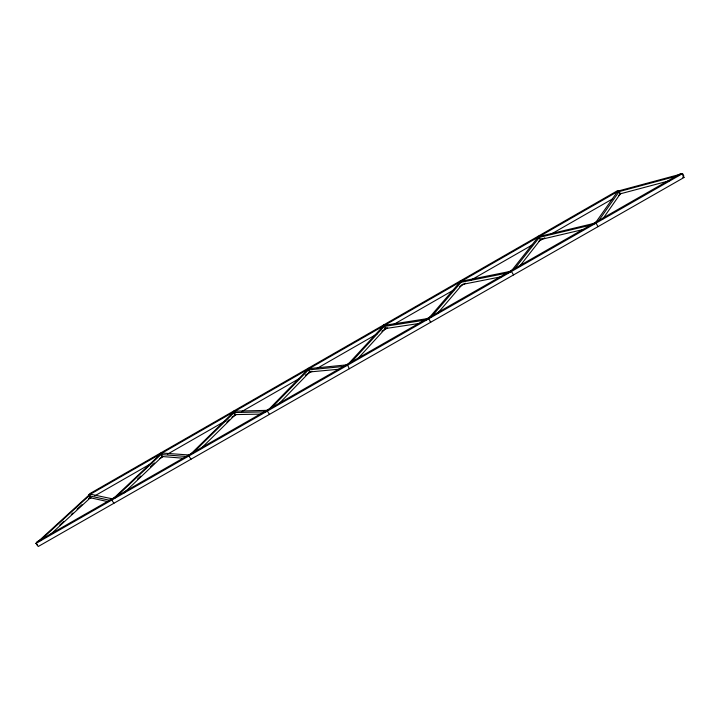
<?xml version="1.0" encoding="UTF-8"?>
<svg xmlns="http://www.w3.org/2000/svg" width="720" height="720" viewBox="0 0 720 720"><rect width="100%" height="100%" fill="white"/><g stroke="black" fill="none" stroke-linecap="round" stroke-linejoin="round"><path stroke-width="1.08" d="M308.214 368.253L308.16 369.216L310.104 372.366M267.552 409.905L267.345 411.084L269.442 414.387M234.099 410.796L233.802 411.903L235.791 414.99L231.894 417.231M189.324 454.653L188.847 455.976L190.989 459.216M161.226 452.637L160.695 453.87L162.72 456.903L159.804 458.568M112.482 498.6L111.744 500.067L113.931 503.244M90.864 498.114L88.803 495.135L89.568 493.776L617.688 190.575L618.705 190.962L620.469 194.364L618.525 195.48M36 543.393L36.999 541.782L680.823 173.493L682.164 173.844L684 177.516L38.223 546.507L36 543.393L682.164 173.844M602.847 218.844L620.811 193.095M598.401 221.094L619.65 190.854L618.111 191.511M594.702 223.92L617.346 191.835M520.137 265.671L541.242 238.734M514.098 269.451L540.054 236.538L537.885 237.447L510.462 272.097M437.724 313.2L462.339 284.427M431.352 316.863L461.844 281.43L459.801 282.267L429.237 317.691M357.489 359.019L386.226 327.663M350.1 363.402L384.975 325.548M347.355 364.986L383.058 326.322M279.477 403.218L309.915 371.799M268.452 409.788L307.62 369.621M271.08 408.303L309.411 368.919M226.764 422.091L229.158 419.733M200.502 449.028L235.638 414.378M192.717 453.204L235.134 411.561M190.197 454.599L233.451 412.2M137.493 479.142L140.742 476.064M150.48 466.821L154.548 462.978M123.651 493.218L162.612 456.246M113.319 498.618L159.714 454.824M114.912 498.069L162.09 453.483M50.571 534.366L90.801 497.421M59.778 525.06L63.882 521.289M71.271 514.503L72.918 513M77.022 509.229L81.945 504.711M88.515 498.681L90.162 497.178M39.258 541.377L90.261 494.703L88.812 495.225L36.144 543.357L37.602 545.4M539.793 236.349L538.146 237.636L591.768 224.883M461.682 281.196L459.963 282.51L508.5 272.781M107.397 501.534L89.892 497.655L88.542 495.693L90.531 494.235L112.446 498.861M88.803 495.135L618.705 190.962M94.743 495.882L152.037 463.023M167.589 454.104L225.072 421.137M241.578 411.669L299.484 378.459M305.28 375.138L312.039 371.259M316.89 368.478L376.974 334.017M381.816 331.236L387.639 327.897M393.48 324.549L453.834 289.935M459.675 286.587L465.498 283.248M471.294 279.927L532.152 245.016M538.911 241.137L544.725 237.807M550.557 234.459L612.702 198.819M619.29 190.719L682.623 173.637L683.829 176.04M617.706 191.97L677.772 175.824M619.938 193.923L669.312 180.792M540.873 236.097L594.612 223.254M540.414 239.58L583.398 229.491M462.762 280.971L510.327 271.368M462.267 284.445L501.174 276.777M384.903 325.26L428.67 318.42M383.13 326.61L426.816 319.851M384.381 328.725L420.471 323.271M309.429 368.586L346.311 364.914M307.602 369.963L344.394 366.381M308.88 372.033L339.039 369.216M235.233 411.174L267.678 410.328M233.343 412.578L265.698 411.831M261.486 414.108L234.648 414.612L233.784 413.262M162.279 453.051L189.396 455.013M160.335 454.491L187.353 456.552M161.667 456.48L183.339 458.235M88.542 495.693L110.349 500.427M682.659 177.147L684 177.516M619.443 193.968L620.469 194.364M595.08 222.543L596.079 223.074L597.978 226.665M538.29 236.151L540.846 240.03L540.099 239.481M510.921 270.684L513.558 274.905M460.269 280.944L460.737 281.637M349.335 368.739L347.193 364.338M430.299 321.381L430.686 322.254L428.31 317.943M385.488 328.176L385.695 329.013L383.589 324.972"/></g></svg>
